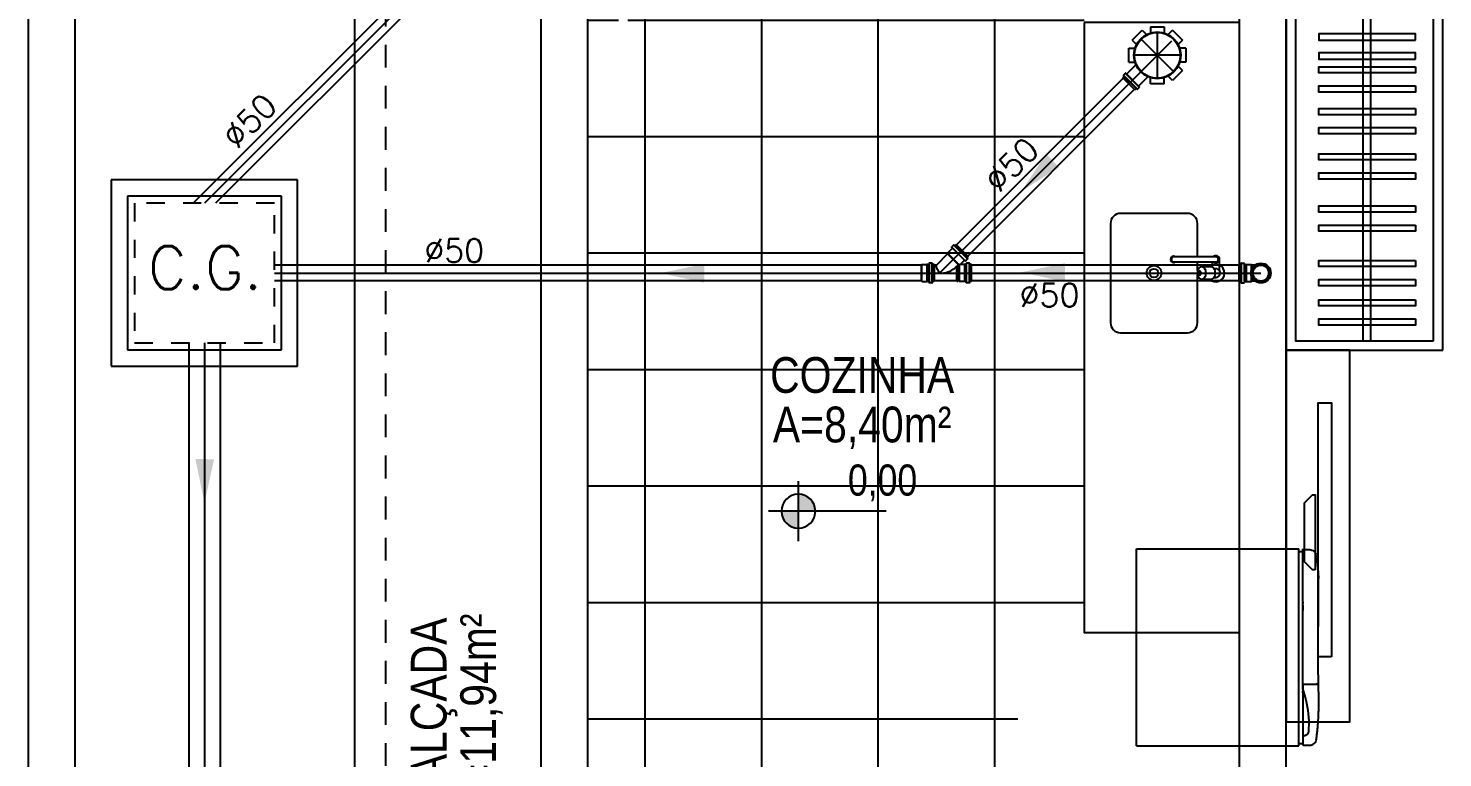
# Model space of a CAD drawing. Header units: millimetres. Extents: x 3923 to 4007, y 744 to 863.
# Drawn here: x 3973.52 to 3981.27, y 848.08 to 852.07 of the extents above; entities that cross this region are included whole.
import ezdxf
from ezdxf.enums import TextEntityAlignment as Align

# ---------------------------------------------------------------- set-up
doc = ezdxf.new("R2010")
doc.units = ezdxf.units.MM
for name, pattern in [('CONTINU', [0]), ('HIDDEN', [0.375, 0.25, -0.125]), ('HIDDEN2', [0.1875, 0.125, -0.0625])]:
    doc.linetypes.add(name, pattern=pattern)
for name, color, linetype in [('-HIDRO', 8, 'Continuous'), ('DIVERSOS', 1, 'Continuous'), ('E-txt-g', 3, 'Continuous'), ('Esgoto', 5, 'Continuous'), ('HIDROGRAFIA', 4, 'Continuous'), ('Texto-Tubos', 7, 'Continuous'), ('TigreCad', 3, 'Continuous'), ('Tinterno', 9, 'Continuous'), ('TUBULAÇÃO_ESGOTO', 5, 'Continuous')]:
    doc.layers.add(name, color=color, linetype=linetype)
doc.layers.add('E-Txt-W', color=7, linetype='Continuous', lineweight=20)
doc.styles.add('F2', font='ARIALN.TTF')
doc.styles.add('R80', font='simplex.shx', dxfattribs={"height": 12})
doc.styles.add('REG60', font='romans.shx', dxfattribs={"width": 0.8, "height": 0.15})
doc.styles.add('REG80', font='romans.shx', dxfattribs={"width": 0.8, "height": 0.2})
doc.styles.add('TCTUBOS-TXT', font='txt.shx')

# ---------------------------------------------------------------- blocks, each defined once
blk = doc.blocks.new('GELAD-VS')
at = {"color": 8}
blk.add_line((-0.0958, -0.3127), (-0.0958, -0.3151), dxfattribs=at)
for points in [[(-0.2946, 0.2704), (0.3404, 0.2704)], [(-0.2946, 0.2704), (-0.2946, -0.2524)], [(0.3404, 0.2704), (0.3404, -0.2524)], [(-0.2946, -0.2524), (0.3404, -0.2524)], [(-0.2919, -0.2667), (-0.2919, -0.2864), (-0.2915, -0.2903), (-0.2907, -0.2942), (-0.2888, -0.2977), (-0.2861, -0.3011), (-0.2834, -0.3042), (-0.2799, -0.3062), (-0.276, -0.3077), (-0.2722, -0.3089), (-0.2687, -0.3093), (-0.2652, -0.3096), (-0.2613, -0.31), (-0.2578, -0.3104), (-0.254, -0.3108), (-0.2505, -0.3112), (-0.247, -0.3116), (-0.2432, -0.312), (-0.2397, -0.3124), (-0.2358, -0.3127), (-0.2323, -0.3131), (-0.2285, -0.3131), (-0.225, -0.3135), (-0.2211, -0.3139), (-0.2176, -0.3143), (-0.2138, -0.3147), (-0.2103, -0.3147), (-0.2064, -0.3151), (-0.2029, -0.3151), (-0.1991, -0.3154), (-0.1956, -0.3154), (-0.1917, -0.3158), (-0.1882, -0.3158), (-0.1844, -0.3158), (-0.1809, -0.3162), (-0.177, -0.3162), (-0.1735, -0.3162), (-0.1697, -0.3166), (-0.1662, -0.3166), (-0.1623, -0.3166), (-0.1588, -0.3166), (-0.155, -0.3166), (-0.1515, -0.3166), (-0.1476, -0.3166), (-0.1442, -0.3166), (-0.1403, -0.3166), (-0.1368, -0.3166), (-0.1329, -0.3166), (-0.1295, -0.3162), (-0.1256, -0.3162), (-0.1221, -0.3162), (-0.1182, -0.3158), (-0.1148, -0.3158), (-0.1109, -0.3158), (-0.1074, -0.3154), (-0.1039, -0.3154), (-0.1001, -0.3151), (-0.0958, -0.3151)], [(-0.2899, -0.2648), (-0.2899, -0.2648), (-0.2899, -0.2648), (-0.2899, -0.2648), (-0.2899, -0.2648), (-0.2899, -0.2648), (-0.2899, -0.2648), (-0.2907, -0.2648), (-0.2911, -0.2652), (-0.2915, -0.2659), (-0.2915, -0.2663), (-0.2915, -0.2663), (-0.2915, -0.2663), (-0.2915, -0.2663), (-0.2915, -0.2663), (-0.2915, -0.2667)], [(-0.1237, -0.2648), (-0.2899, -0.2648)], [(-0.2861, -0.2524), (-0.2861, -0.2648)], [(-0.2636, -0.2648), (-0.2636, -0.2648), (-0.2636, -0.2648), (-0.2636, -0.2648), (-0.2636, -0.2648), (-0.2636, -0.2648), (-0.2636, -0.2648), (-0.2636, -0.2648), (-0.2636, -0.2648)], [(-0.2617, -0.2667), (-0.2617, -0.2663), (-0.2621, -0.2663), (-0.2621, -0.2659), (-0.2621, -0.2659), (-0.2625, -0.2656), (-0.2625, -0.2656), (-0.2625, -0.2652), (-0.2629, -0.2652), (-0.2633, -0.2648), (-0.2633, -0.2648), (-0.2636, -0.2648), (-0.2636, -0.2648)], [(-0.2617, -0.2667), (-0.2617, -0.2687)], [(-0.249, -0.2826), (-0.2513, -0.2822), (-0.254, -0.2814), (-0.2563, -0.2799), (-0.2582, -0.2779), (-0.2598, -0.276), (-0.2609, -0.2737), (-0.2617, -0.271), (-0.2617, -0.2687)], [(-0.1124, -0.2648), (-0.1457, -0.2748), (-0.1797, -0.281), (-0.2145, -0.2837), (-0.249, -0.2826)], [(-0.1237, -0.2648), (-0.1221, -0.2648), (-0.1209, -0.2648), (-0.1194, -0.2648), (-0.119, -0.2648), (-0.1182, -0.2648)], [(-0.1209, -0.2648), (-0.1221, -0.2648)], [(-0.1182, -0.2648), (-0.1182, -0.2648)], [(-0.1124, -0.2648), (-0.1128, -0.2648), (-0.1128, -0.2648), (-0.1132, -0.2648), (-0.1136, -0.2648), (-0.114, -0.2648), (-0.1144, -0.2648), (-0.1148, -0.2648), (-0.1155, -0.2648), (-0.1163, -0.2648), (-0.1171, -0.2648), (-0.1182, -0.2648), (-0.1182, -0.2648)], [(-0.1182, -0.2648), (-0.1182, -0.2648)], [(-0.1124, -0.2648), (-0.0958, -0.2648)], [(-0.0966, -0.2648), (-0.1124, -0.2648), (-0.1124, -0.2648), (-0.1124, -0.2648), (-0.1124, -0.2648), (-0.1124, -0.2648)], [(-0.0966, -0.2648), (-0.0966, -0.2648), (-0.0966, -0.2648), (-0.0966, -0.2648), (-0.0966, -0.2648), (-0.0966, -0.2648), (-0.0966, -0.2648), (-0.0966, -0.2648), (-0.0966, -0.2648), (-0.0966, -0.2648), (-0.0966, -0.2648), (-0.0966, -0.2648), (-0.0966, -0.2648)], [(-0.0958, -0.2648), (0.3404, -0.2648)], [(-0.0958, -0.2648), (-0.0958, -0.2648), (-0.0958, -0.2648), (-0.0958, -0.2648), (-0.0958, -0.2659)], [(-0.0958, -0.2648), (-0.0958, -0.2659)], [(-0.0958, -0.2648), (-0.0958, -0.3093)], [(-0.0958, -0.2648), (-0.0958, -0.3139), (-0.0958, -0.3093)], [(-0.0958, -0.2659), (-0.0958, -0.3081)], [(-0.0958, -0.2675), (-0.0958, -0.2667)], [(-0.0656, -0.2648), (-0.0656, -0.2648), (-0.0656, -0.2648), (-0.0656, -0.2648), (-0.0656, -0.2648), (-0.0656, -0.2648), (-0.0656, -0.2648), (-0.0656, -0.2648), (-0.0656, -0.2648), (-0.0656, -0.2648), (-0.0656, -0.2648), (-0.0656, -0.2648), (-0.0656, -0.2648), (-0.0656, -0.2648), (-0.0656, -0.2648), (-0.0656, -0.2648), (-0.0656, -0.2648), (-0.0656, -0.2648), (-0.0656, -0.2648), (-0.0656, -0.2648), (-0.0656, -0.2648)], [(0.1583, -0.2648), (0.1416, -0.2648)], [(0.1424, -0.2648), (0.1583, -0.2648), (0.1583, -0.2648), (0.1583, -0.2648), (0.1583, -0.2648), (0.1583, -0.2648)], [(0.1583, -0.2648), (0.1583, -0.2648), (0.1587, -0.2648), (0.1587, -0.2648), (0.1594, -0.2648), (0.1598, -0.2648), (0.1602, -0.2648), (0.1606, -0.2648), (0.1614, -0.2648), (0.1621, -0.2648), (0.1629, -0.2648), (0.1637, -0.2648), (0.1641, -0.2648)], [(0.1641, -0.2648), (0.1641, -0.2648)], [(0.1641, -0.2648), (0.1641, -0.2648)], [(0.1691, -0.2648), (0.1679, -0.2648), (0.1668, -0.2648), (0.1652, -0.2648), (0.1648, -0.2648), (0.1641, -0.2648)], [(0.1668, -0.2648), (0.1679, -0.2648)], [(0.1691, -0.2648), (0.3358, -0.2648)], [(0.3095, -0.2648), (0.3095, -0.2648), (0.3095, -0.2648), (0.3095, -0.2648), (0.3095, -0.2648), (0.3095, -0.2648), (0.3095, -0.2648)], [(0.3319, -0.2524), (0.3319, -0.2648)], [(0.3377, -0.2663), (0.3377, -0.2663), (0.3377, -0.2663), (0.3377, -0.2663), (0.3377, -0.2663), (0.3377, -0.2663), (0.3377, -0.2663), (0.3377, -0.2659), (0.3373, -0.2652), (0.3365, -0.2648), (0.3362, -0.2648), (0.3362, -0.2648), (0.3362, -0.2648), (0.3362, -0.2648), (0.3362, -0.2648), (0.3362, -0.2648)], [(0.3377, -0.2667), (0.3377, -0.2864)], [(-0.0958, -0.3081), (-0.0958, -0.3081), (-0.0958, -0.3085)], [(-0.0958, -0.3112), (-0.0958, -0.3108), (-0.0958, -0.3108), (-0.0958, -0.3108), (-0.0958, -0.3108), (-0.0958, -0.3104), (-0.0958, -0.3104), (-0.0958, -0.31), (-0.0958, -0.31), (-0.0958, -0.31), (-0.0958, -0.3096), (-0.0958, -0.3093), (-0.0958, -0.3089), (-0.0958, -0.3089), (-0.0958, -0.3085), (-0.0958, -0.3081)], [(-0.0958, -0.3093), (-0.0958, -0.3096)], [(-0.0958, -0.31), (-0.0958, -0.3108)], [(-0.0958, -0.3108), (-0.0958, -0.3112)], [(-0.0958, -0.3112), (-0.0958, -0.3139)], [(-0.0958, -0.312), (-0.0958, -0.3124)], [(-0.0958, -0.3127), (-0.0958, -0.3131)], [(-0.0796, -0.3143), (-0.0838, -0.3143), (-0.0958, -0.3139), (-0.0958, -0.3139)], [(-0.066, -0.3143), (-0.0711, -0.3143), (-0.0796, -0.3143)], [(-0.066, -0.3143), (0.245, -0.3154)], [(0.2194, -0.3162), (0.2194, -0.3162)], [(0.2267, -0.3162), (0.2267, -0.3162)], [(0.318, -0.3089), (0.3145, -0.3093), (0.311, -0.3096), (0.3072, -0.31), (0.3037, -0.3104), (0.2998, -0.3108), (0.2963, -0.3112), (0.2925, -0.3116), (0.289, -0.312), (0.2855, -0.3124), (0.2816, -0.3127), (0.2782, -0.3131), (0.2743, -0.3131), (0.2704, -0.3135), (0.2669, -0.3139), (0.2631, -0.3143), (0.2596, -0.3147), (0.2561, -0.3147), (0.2522, -0.3151), (0.2488, -0.3151), (0.245, -0.3154)], [(0.3377, -0.2864), (0.3373, -0.2903), (0.3362, -0.2942), (0.3346, -0.2977), (0.3319, -0.3011), (0.3288, -0.3042), (0.3253, -0.3062), (0.3219, -0.3077), (0.318, -0.3089)]]:
    blk.add_lwpolyline(points, dxfattribs=at)
blk = doc.blocks.new('Cuba coz')
at = {"color": 8}
blk.add_line((7.5, -4.5), (7.5, -2.41), dxfattribs=at)
for points in [[(13.41, -6.5), (13.41, -20, 0.414214), (17.41, -24), (44.41, -24, 0.414214), (48.41, -20), (48.41, 20, 0.414214), (44.41, 24), (17.41, 24, 0.414214), (13.41, 20), (13.41, 0.74)], [(6.7, 1.75), (6, 1.75, 0.546464), (4.41, -0.73, -0.10784), (4.5, -1.15), (4.5, -5.5)], [(11.72, 2.5), (7.96, 2.5, 0.133256), (7.32, 2.33, 0.106756), (6.71, 1.77, 0.082828), (6.34, 0.99, 0.071352), (6.19, 0, 0.071352), (6.34, -0.99, 0.082828), (6.71, -1.77, 0.106756), (7.32, -2.33, 0.133256), (7.96, -2.5), (11.72, -2.5)], [(4.41, -0.73, 0.293273), (6, -1.75), (6.7, -1.75)], [(13.41, -1), (13.41, -4.5, 0.414214)]]:
    blk.add_lwpolyline(points, format="xyb", dxfattribs=at)
for points in [[(11.72, -2.5, 0.133256), (12.36, -2.33, 0.106756), (12.97, -1.77, 0.082828), (13.35, -0.99, 0.071352), (13.49, 0, 0.071352), (13.35, 0.99, 0.082828), (12.97, 1.77, 0.106756), (12.36, 2.33, 0.133256), (11.72, 2.5, 0.133256), (11.08, 2.33, 0.106756), (10.47, 1.77, 0.082828), (10.1, 0.99, 0.071352), (9.95, 0, 0.071352), (10.1, -0.99, 0.082828), (10.47, -1.77, 0.106756), (11.08, -2.33, 0.133256)], [(12.47, 0.75, 0.133256), (12.28, 0.7, 0.106756), (12.1, 0.53, 0.082828), (11.98, 0.3, 0.071352), (11.94, 0, 0.071352), (11.98, -0.3, 0.082828), (12.1, -0.53, 0.106756), (12.28, -0.7, 0.133256), (12.47, -0.75, 0.133256), (12.66, -0.7, 0.106756), (12.85, -0.53, 0.082828), (12.96, -0.3, 0.071352), (13, 0, 0.071352), (12.96, 0.3, 0.082828), (12.85, 0.53, 0.106756), (12.66, 0.7, 0.133256)], [(6, -6.5), (23, -6.5, 1), (23, -4.5), (6, -4.5, 1)]]:
    blk.add_lwpolyline(points, format="xyb", close=True, dxfattribs=at)
for radius in [3, 1.75]:
    blk.add_circle((30.91, 0), radius, dxfattribs=at)
for centre, radius, start, end in [((6, 0), 3.5, 45.5847, 244.6231), ((6, -5.5), 1.5, 41.8103, 318.1897), ((6, 0), 3.5, 295.3769, 314.4153), ((23, -5.5), 1.25, 233.1301, 126.8699)]:
    blk.add_arc(centre, radius, start, end, dxfattribs=at)
blk = doc.blocks.new('TXT-AMB75')
at = {"layer": 'E-txt-g', "style": 'REG80', "width": 0.8, "flags": 8}
blk.add_attdef('TXT', text='', height=0.2, dxfattribs=at).set_placement((0.0055, 0.2964), align=Align.CENTER)
at = {"layer": 'E-Txt-W', "style": 'REG60', "width": 0.8, "flags": 8}
blk.add_attdef('TXT', text='', height=0.15, dxfattribs=at).set_placement((0.0055, 0.0271), align=Align.CENTER)
blk = doc.blocks.new('NIVEL')
at = {"layer": 'DIVERSOS'}
h = blk.add_hatch(color=7, dxfattribs=at)
h.paths.add_polyline_path([(0, 0.137, 0.414214), (-0.137, 0), (0, 0)])
h.paths.add_polyline_path([(0, 0), (0, -0.137, 0.414214), (0.137, 0)])
at = {"layer": 'DIVERSOS', "color": 7}
for p, q in [((0, 0.242), (0, -0.242)), ((0.709, 0), (-0.242, 0))]:
    blk.add_line(p, q, dxfattribs=at)
blk.add_circle((0, 0), 0.137, dxfattribs=at)
blk = doc.blocks.new('j9n50d')
at = {"layer": 'TigreCad'}
for p, q in [((28.5, 25.4), (0, 25.4)), ((30.3, 27.2), (28.5, 25.4)), ((30.3, -27.1), (30.3, 27.2)), ((47.1, 27.2), (30.3, 27.2)), ((47.3, 27.4), (47.1, 27.2)), ((47.1, -27.1), (47.1, 27.2)), ((51.9, 27.4), (47.3, 27.4)), ((53.2, 30.9), (52.9, 28.3)), ((53.4, 30.8), (53.4, -30.8)), ((62.9, 31.8), (54.2, 31.8)), ((62.9, 30.8), (62.9, -30.8)), ((63.9, 31.1), (64.7, 28.1)), ((70, 27.4), (65.6, 27.4)), ((70, 27.4), (70, -27.4)), ((28.5, -25.3), (0, -25.3)), ((30.3, -27.1), (28.5, -25.3)), ((47.1, -27.1), (30.3, -27.1)), ((47.3, -27.4), (47.1, -27.1)), ((51.9, -27.4), (47.3, -27.4)), ((53.2, -30.9), (52.9, -28.3)), ((62.9, -31.8), (54.2, -31.8)), ((63.9, -31.1), (64.7, -28.1)), ((70, -27.4), (65.6, -27.4))]:
    blk.add_line(p, q, dxfattribs=at)
for centre, radius, start, end in [((0, 0), 25.4, 90, 270), ((51.9, 28.4), 1, 270, 355), ((54.2, 30.8), 1, 90, 175), ((62.9, 30.8), 1, 15, 90), ((65.6, 28.4), 1, 195, 270), ((51.9, -28.4), 1, 5, 90), ((54.2, -30.8), 1, 185, 270), ((62.9, -30.8), 1, 270, 345), ((65.6, -28.4), 1, 90, 165)]:
    blk.add_arc(centre, radius, start, end, dxfattribs=at)
at = {"layer": 'Tinterno'}
for p, q in [((28.5, -25.3), (28.5, 25.4)), ((47.3, -27.4), (47.3, 27.4)), ((52.9, 27.4), (52.9, -27.4)), ((64.9, 27.4), (64.9, -27.4))]:
    blk.add_line(p, q, dxfattribs=at)
blk = doc.blocks.new('j9n50s')
at = {"layer": 'TigreCad'}
for p, q in [((19.2, 25.4), (30.3, 25.4)), ((19.2, -25.4), (30.3, -25.4))]:
    blk.add_line(p, q, dxfattribs=at)
for radius in [31.8, 27.4]:
    blk.add_circle((0, 0), radius, dxfattribs=at)
at = {"layer": 'Tinterno'}
for p, q in [((30.3, 25.4), (30.3, 9.7)), ((30.3, -9.7), (30.3, -25.4))]:
    blk.add_line(p, q, dxfattribs=at)
blk.add_circle((0, 0), 25.6, dxfattribs=at)
blk = doc.blocks.new('26276942p')
at = {"layer": 'TigreCad'}
for p, q in [((55.7, 25.3), (-17.5, 25.3)), ((55.7, 25.3), (55.8, 26.8)), ((55.7, 25.3), (55.7, -22.7)), ((58.7, 26.8), (55.8, 26.8)), ((58.9, 25.3), (58.7, 26.8)), ((58.9, 25.3), (58.9, -25.3)), ((61.5, 25.3), (58.9, 25.3)), ((63.3, 27.1), (61.5, 25.3)), ((63.3, -26.1), (63.3, 27.1)), ((80.1, 27.1), (63.3, 27.1)), ((80.3, 27.3), (80.1, 27.1)), ((80.3, -27.4), (80.3, 27.3)), ((84.9, 27.3), (80.3, 27.3)), ((86.2, 30.9), (85.9, 28.3)), ((86.4, 30.8), (86.4, -30.8)), ((95.9, 31.8), (87.2, 31.8)), ((95.9, 30.8), (95.9, -30.8)), ((96.9, 31.1), (97.7, 28.1)), ((103, 27.3), (98.6, 27.3)), ((103, 27.3), (103, -27.4)), ((-11.1, -25.3), (-17.5, -25.3)), ((25.5, -61.4), (-10.1, -25.8)), ((25.5, -64.2), (63.5, -26.3)), ((82.9, -39.3), (39.3, -82.9)), ((58.9, -25.3), (55.7, -22.7)), ((79.4, -40.7), (67.5, -28.9)), ((80.1, -27.1), (68.2, -27.1)), ((80.3, -27.4), (80.1, -27.1)), ((84.9, -27.4), (80.3, -27.4)), ((82.8, -39.1), (80.7, -40.8)), ((90.3, -45.3), (84.1, -39.1)), ((86.2, -30.9), (85.9, -28.3)), ((95.9, -31.8), (87.2, -31.8)), ((96.9, -31.1), (97.7, -28.1)), ((103, -27.4), (98.6, -27.4)), ((25.5, -64.2), (25.5, -61.4)), ((40.7, -79.4), (25.5, -64.2)), ((39.1, -82.8), (40.8, -80.7)), ((45.3, -90.3), (39.1, -84.1)), ((46.5, -90.5), (49.2, -88.9)), ((88.6, -49.9), (49.9, -88.6)), ((53.5, -92.2), (50.4, -89.1)), ((92.2, -53.5), (53.5, -92.2)), ((90.5, -46.5), (88.9, -49.2)), ((92.2, -53.5), (89.1, -50.4))]:
    blk.add_line(p, q, dxfattribs=at)
for points in [[(0.6, -1.3, -0.153495), (4.7, 0.2, -0.085604), (21.8, -2.1, -0.043194), (39.4, -9.3, -0.022416), (55.7, -20.8, -0.009739)], [(-11.3, -25.3, -0.086386), (-9.5, -16.9, -0.063763), (-4.1, -7.1, -0.026182), (0.6, -1.3, -0.049941)], [(58.9, -23.3, -0.003371), (61.2, -25.2, -0.009739), (67.2, -28.1, -0.042942)]]:
    blk.add_lwpolyline(points, format="xyb", dxfattribs=at)
for centre, radius, start, end in [((84.9, 28.3), 1, 270, 355), ((87.2, 30.8), 1, 90, 175), ((95.9, 30.8), 1, 15, 90), ((98.6, 28.3), 1, 195, 270), ((-11.1, -26.8), 1.5, 45, 90), ((68.2, -28.1), 1, 90, 225), ((80.1, -40), 1, 225, 310), ((83.4, -39.8), 1, 45, 130), ((84.9, -28.4), 1, 5, 90), ((87.2, -30.8), 1, 185, 270), ((89.6, -46), 1, 330, 45), ((95.9, -30.8), 1, 270, 345), ((98.6, -28.4), 1, 90, 165), ((39.8, -83.4), 1, 140, 225), ((40, -80.1), 1, 320, 45), ((46, -89.6), 1, 225, 300), ((49.7, -89.8), 1, 45, 120), ((89.8, -49.7), 1, 150, 225)]:
    blk.add_arc(centre, radius, start, end, dxfattribs=at)
at = {"layer": 'Tinterno'}
for p, q in [((-17.5, 25.3), (-17.5, -25.3)), ((55.8, 26.8), (55.8, -22.8)), ((58.7, 26.8), (58.7, -25.2)), ((61.5, -25.3), (61.5, 25.3)), ((80.1, -27.1), (80.1, 27.1)), ((85.9, 27.3), (85.9, -27.4)), ((97.9, 27.3), (97.9, -27.4)), ((61.6, -25.4), (25.5, -61.4)), ((80, -41.4), (41.4, -80)), ((89.6, -46), (46, -89.6))]:
    blk.add_line(p, q, dxfattribs=at)
blk = doc.blocks.new('27150012p')
at = {"layer": 'TigreCad'}
for p, q in [((-22.5, 91.5), (-22.5, 72.1)), ((-22.5, 91.5), (22.5, 91.5)), ((22.5, 91.5), (22.5, 72.1)), ((-80.6, 48.8), (-48.8, 80.6)), ((-80.6, 48.8), (-66.9, 35.1)), ((-48.8, 80.6), (-35.1, 66.9)), ((48.8, 80.6), (35.1, 66.9)), ((48.8, 80.6), (80.6, 48.8)), ((80.6, 48.8), (66.9, 35.1)), ((-91.5, -22.5), (-91.5, 22.5)), ((-91.5, 22.5), (-72.1, 22.5)), ((111.4, 27.4), (70.4, 27.4)), ((112.7, 30.9), (112.4, 28.3)), ((122.4, 31.8), (113.7, 31.8)), ((113.7, 30.8), (113.7, -30.8)), ((122.4, 30.8), (122.4, -30.8)), ((123.4, 31.1), (124.2, 28.1)), ((129.5, 27.4), (125.1, 27.4)), ((129.5, 27.4), (129.5, -27.4)), ((-91.5, -22.5), (-72.1, -22.5)), ((-80.6, -48.8), (-66.9, -35.1)), ((80.6, -48.8), (66.9, -35.1)), ((111.4, -27.4), (70.4, -27.4)), ((112.7, -30.9), (112.4, -28.3)), ((122.4, -31.8), (113.7, -31.8)), ((123.4, -31.1), (124.2, -28.1)), ((129.5, -27.4), (125.1, -27.4)), ((-48.8, -80.6), (-80.6, -48.8)), ((-48.8, -80.6), (-35.1, -66.9)), ((-22.5, -91.5), (-22.5, -72.1)), ((22.5, -91.5), (22.5, -72.1)), ((48.8, -80.6), (35.1, -66.9)), ((80.6, -48.8), (48.8, -80.6)), ((22.5, -91.5), (-22.5, -91.5))]:
    blk.add_line(p, q, dxfattribs=at)
blk.add_circle((0, 0), 75.5, dxfattribs=at)
for centre, start, end in [((111.4, 28.4), 270, 355), ((113.7, 30.8), 90, 175), ((122.4, 30.8), 15, 90), ((125.1, 28.4), 195, 270), ((111.4, -28.4), 5, 90), ((113.7, -30.8), 185, 270), ((122.4, -30.8), 270, 345), ((125.1, -28.4), 90, 165)]:
    blk.add_arc(centre, 1, start, end, dxfattribs=at)
at = {"layer": 'Tinterno'}
for p, q in [((112.4, 27.4), (112.4, -27.4)), ((124.4, 27.4), (124.4, -27.4))]:
    blk.add_line(p, q, dxfattribs=at)
blk.add_circle((0, 0), 73.5, dxfattribs=at)
blk = doc.blocks.new('_cxgordu')
for p, q in [((40, 40), (-40, 40)), ((-40, 40), (-40, -40)), ((40, -40), (40, 40)), ((-40, -40), (40, -40))]:
    blk.add_line(p, q)
at = {"color": 1, "linetype": 'Continuous', "ltscale": 0.5}
for p, q in [((33, 33), (-33, 33)), ((-33, 33), (-33, -33)), ((33, -33), (33, 33)), ((-33, -33), (33, -33))]:
    blk.add_line(p, q, dxfattribs=at)
at = {"color": 1, "linetype": 'HIDDEN', "ltscale": 0.5}
for p, q in [((30, 30), (-30, 30)), ((-30, 30), (-30, -30)), ((30, -30), (30, 30)), ((-30, -30), (30, -30))]:
    blk.add_line(p, q, dxfattribs=at)
at = {"style": 'R80'}
blk.add_text('C.G.', height=18.48, dxfattribs=at).set_placement((-24.3, -6.88))
blk = doc.blocks.new('11030602p')
at = {"layer": 'TigreCad'}
for p, q in [((0, 27.3), (4.4, 27.3)), ((0, -27.3), (0, 27.3)), ((6.1, 31.1), (5.3, 28.1)), ((7.1, 31.8), (15.8, 31.8)), ((7.1, -30.8), (7.1, 30.8)), ((15.8, -30.8), (15.8, 30.8)), ((16.8, 30.9), (17.1, 28.3)), ((18.1, 27.3), (22.7, 27.3)), ((22.7, 27.3), (23, 27.1)), ((39.7, 27.1), (23, 27.1)), ((39.7, 27.1), (41.5, 25.3)), ((41.5, -25.4), (41.5, 25.3)), ((0, -27.3), (4.4, -27.3)), ((6.1, -31.1), (5.3, -28.1)), ((7.1, -31.8), (15.8, -31.8)), ((16.8, -30.9), (17.1, -28.3)), ((18.1, -27.3), (22.7, -27.3)), ((22.7, -27.3), (23, -27.1)), ((39.7, -27.1), (23, -27.1)), ((39.7, -27.1), (41.5, -25.4))]:
    blk.add_line(p, q, dxfattribs=at)
for centre, start, end in [((4.4, 28.4), 270, 345), ((7.1, 30.8), 90, 165), ((15.8, 30.8), 5, 90), ((18.1, 28.4), 185, 270), ((4.4, -28.3), 15, 90), ((7.1, -30.8), 195, 270), ((15.8, -30.8), 270, 355), ((18.1, -28.3), 90, 175)]:
    blk.add_arc(centre, 1, start, end, dxfattribs=at)
at = {"layer": 'Tinterno'}
for p, q in [((5.1, -27.3), (5.1, 27.3)), ((17.1, -27.3), (17.1, 27.3)), ((22.7, 27.3), (22.7, -27.3)), ((23, -27.1), (23, 27.1)), ((39.7, 27.1), (39.7, -27.1))]:
    blk.add_line(p, q, dxfattribs=at)

msp = doc.modelspace()

# ---------------------------------------------------------------- hatches: boundary and pattern name
at = {"layer": '-HIDRO'}
h = msp.add_hatch(dxfattribs=at)
h.set_pattern_fill('ANSI37,_O', color=256, scale=5.103, angle=45)
h.set_pattern_definition([(90, (4648.5832, -407.04896), (-0.637875, 9e-17), []), (180, (4648.5832, -407.04896), (-9e-17, -0.637875), [])])
h.paths.add_polyline_path([(3976.7542, 853.7103), (3976.7542, 853.4552), (3976.5841, 853.4552), (3976.5841, 846.396), (3978.3702, 846.396), (3978.3702, 847.0764), (3980.1562, 847.0764), (3980.1562, 847.3691), (3978.942, 847.3691), (3978.942, 848.6703), (3979.3057, 848.7615), (3979.3057, 852.1855), (3978.9188, 852.1855), (3978.9188, 853.4552), (3978.115, 853.4552), (3978.115, 853.7103)])
edge = h.paths.add_edge_path(flags=16)
edge.add_arc((3977.6876, 853.3483), 0.1007, 278.33262, 351.66738, ccw=False)
edge.add_line((3977.7022, 853.2486), (3977.1914, 853.2491))
edge.add_arc((3977.2054, 853.3483), 0.1001, 188.39907, 261.9681, ccw=False)
edge.add_line((3977.1063, 853.3337), (3977.1063, 853.4947))
edge.add_arc((3977.2065, 853.4802), 0.1013, 98.6118, 171.74152, ccw=False)
edge.add_line((3977.1914, 853.5803), (3977.7022, 853.5798))
edge.add_arc((3977.6876, 853.4801), 0.1007, 8.33262, 81.66738, ccw=False)
edge.add_line((3977.7872, 853.4947), (3977.7872, 853.3337))
edge = h.paths.add_edge_path(flags=16)
edge.add_arc((3978.7781, 853.0478), 0.1007, 278.33262, 351.66738, ccw=False)
edge.add_line((3978.7927, 852.9481), (3978.2819, 852.9486))
edge.add_arc((3978.2959, 853.0478), 0.1001, 188.39907, 261.9681, ccw=False)
edge.add_line((3978.1968, 853.0332), (3978.1968, 853.1942))
edge.add_arc((3978.297, 853.1797), 0.1013, 98.6118, 171.74152, ccw=False)
edge.add_line((3978.2819, 853.2798), (3978.7927, 853.2793))
edge.add_arc((3978.7781, 853.1796), 0.1007, 8.33262, 81.66738, ccw=False)
edge.add_line((3978.8777, 853.1942), (3978.8777, 853.0332))
h.paths.add_polyline_path([(3976.7542, 853.4552), (3976.7542, 852.0955), (3976.8053, 852.0955), (3976.8053, 853.4552)], flags=16)
edge = h.paths.add_edge_path(flags=16)
edge.add_line((3978.463, 849.4262), (3977.5758, 849.4262))
edge = h.paths.add_edge_path(flags=16)
edge.add_arc((3977.7398, 849.4262), 0.0932, 0, 360)
edge = h.paths.add_edge_path(flags=16)
edge.add_line((3977.7398, 849.2623), (3977.7398, 849.5901))
h.paths.add_polyline_path([(3977.5787, 850.0188), (3978.5992, 850.0188), (3978.5992, 850.3263), (3977.5787, 850.3263)], flags=24)
h.paths.add_polyline_path([(3977.4838, 849.7074), (3978.6941, 849.7074), (3978.6941, 850.059), (3977.4838, 850.059)], flags=24)
h.paths.add_polyline_path([(3977.9603, 849.4284), (3978.4566, 849.4284), (3978.4566, 849.7338), (3977.9603, 849.7338)], flags=24)
h.paths.add_polyline_path([(3978.0942, 847.5868), (3978.6457, 847.5868), (3978.6457, 847.9964), (3978.0942, 847.9964)], flags=24)

# ---------------------------------------------------------------- linework, layer by layer
for p, q in [((3973.5223, 860.5143), (3973.5223, 817.9893)), ((3973.7775, 860.2592), (3973.7775, 818.7548)), ((3975.3084, 855.7515), (3975.3084, 834.9143)), ((3976.329, 853.7103), (3976.329, 844.0862)), ((3976.5841, 853.4552), (3976.5841, 844.0862)), ((3980.1562, 846.396), (3980.1562, 853.4552)), ((3980.4114, 846.6512), (3980.4114, 853.4552))]:
    msp.add_line(p, q, dxfattribs=at)
at = {"layer": '-HIDRO', "linetype": 'HIDDEN2'}
msp.add_line((3975.4785, 855.5814), (3975.4785, 835.0844), dxfattribs=at)
at = {"layer": '-HIDRO', "ltscale": 0.5}
for p, q in [((3980.8321, 850.359), (3980.8321, 853.4041)), ((3980.8746, 850.359), (3980.8746, 853.4041))]:
    msp.add_line(p, q, dxfattribs=at)
at = {"layer": '-HIDRO'}
for points in [[(3981.2686, 850.3079), (3981.2686, 853.4552), (3980.4114, 853.4552), (3980.4114, 850.3079)], [(3981.2175, 850.359), (3981.2175, 853.4041), (3980.4624, 853.4041), (3980.4624, 850.359)], [(3980.4114, 850.3079), (3980.4114, 848.272), (3980.7603, 848.272), (3980.7603, 850.3079)], [(3980.6592, 848.6292), (3980.5864, 848.6292), (3980.5864, 850.02), (3980.6592, 850.02)], [(3980.5699, 849.1052), (3980.5554, 849.1052), (3980.5117, 849.1489), (3980.5117, 849.4723), (3980.5554, 849.5159), (3980.5699, 849.5159)]]:
    msp.add_lwpolyline(points, close=True, dxfattribs=at)
at = {"layer": '-HIDRO', "linetype": 'CONTINU'}
msp.add_lwpolyline([(3979.3057, 852.1036), (3979.3057, 848.7615), (3980.1562, 848.7615), (3980.1562, 852.1036)], close=True, dxfattribs=at)
at = {"layer": '-HIDRO', "ltscale": 0.5}
for points in [[(3981.1197, 852.0072), (3981.1197, 852.0412), (3980.5893, 852.0412), (3980.5893, 852.0072)], [(3981.1197, 851.9025), (3981.1197, 851.9365), (3980.5893, 851.9365), (3980.5893, 851.9025)], [(3981.1197, 851.861), (3981.1197, 851.827), (3980.5893, 851.827), (3980.5893, 851.861)], [(3981.1197, 851.7563), (3981.1197, 851.7223), (3980.5893, 851.7223), (3980.5893, 851.7563)], [(3981.1197, 851.632), (3981.1197, 851.598), (3980.5893, 851.598), (3980.5893, 851.632)], [(3981.1197, 851.5273), (3981.1197, 851.4933), (3980.5893, 851.4933), (3980.5893, 851.5273)], [(3981.1197, 851.3841), (3981.1197, 851.3501), (3980.5893, 851.3501), (3980.5893, 851.3841)], [(3981.1197, 851.2794), (3981.1197, 851.2454), (3980.5893, 851.2454), (3980.5893, 851.2794)], [(3981.1197, 851.0984), (3981.1197, 851.0644), (3980.5893, 851.0644), (3980.5893, 851.0984)], [(3981.1197, 850.9937), (3981.1197, 850.9596), (3980.5893, 850.9596), (3980.5893, 850.9937)], [(3981.1197, 850.8002), (3981.1197, 850.7662), (3980.5893, 850.7662), (3980.5893, 850.8002)], [(3981.1197, 850.6955), (3981.1197, 850.6615), (3980.5893, 850.6615), (3980.5893, 850.6955)], [(3981.1197, 850.5848), (3981.1197, 850.5508), (3980.5893, 850.5508), (3980.5893, 850.5848)], [(3981.1197, 850.4801), (3981.1197, 850.4461), (3980.5893, 850.4461), (3980.5893, 850.4801)]]:
    msp.add_lwpolyline(points, close=True, dxfattribs=at)
at = {"layer": 'Esgoto'}
for p, q in [((3977.6015, 854.2278, -8.6201), (3974.4872, 851.1135, -8.6201)), ((3979.794, 851.835), (3979.6172, 852.0118)), ((3979.7056, 851.9234), (3979.6172, 852.0118)), ((3979.7056, 852.0484), (3979.7056, 851.7984)), ((3979.7826, 852.0004), (3978.513, 850.7308)), ((3979.8307, 851.9234), (3979.5806, 851.9234)), ((3974.8699, 850.7308, -8.6201), (3980.2731, 850.7308, -8.6201)), ((3974.4872, 850.3481, -8.6201), (3974.4872, 844.7255, -8.6201))]:
    msp.add_line(p, q, dxfattribs=at)
at = {"layer": 'TigreCad'}
for p, q in [((3977.4963, 854.1836), (3974.4262, 851.1135, -8.7066)), ((3977.5573, 854.1226), (3974.5482, 851.1135, -8.5336)), ((3979.5194, 851.7981), (3978.6064, 850.8852)), ((3979.5804, 851.7372), (3978.6674, 850.8242)), ((3978.4126, 850.7739), (3974.8699, 850.7739, -8.6201)), ((3980.154, 850.7739, -8.6201), (3978.6882, 850.7739)), ((3978.4126, 850.6877), (3974.8699, 850.6877, -8.6201)), ((3980.154, 850.6877, -8.6201), (3978.6882, 850.6877)), ((3974.4008, 850.3481, -8.6201), (3974.4008, 844.7295, -8.6201)), ((3974.5736, 850.3481, -8.6201), (3974.5736, 844.7295, -8.6201))]:
    msp.add_line(p, q, dxfattribs=at)
at = {"layer": 'TUBULAÇÃO_ESGOTO'}
for points in [[(3978.9612, 851.1789), (3979.0959, 851.3835), (3979.1676, 851.3108)], [(3976.9846, 850.7308, -8.6201), (3977.2245, 850.7802, -8.6201), (3977.2238, 850.6781, -8.6201)], [(3978.9603, 850.7353, -8.6201), (3979.2002, 850.7847, -8.6201), (3979.1995, 850.6826, -8.6201)], [(3974.4872, 849.472, -8.6201), (3974.4378, 849.7119, -8.6201), (3974.5399, 849.7112, -8.6201)]]:
    msp.add_solid(points, dxfattribs=at)

# ---------------------------------------------------------------- block references
at = {"layer": '-HIDRO'}
for name, p, xscale, yscale, zscale, rotation in [('Cuba coz', (3980.1079, 850.7308, -8.6201), 0.01360800000029703, 0.01360800000029703, 0.01360800000029703, 180), ('GELAD-VS', (3980.052, 848.6417), 1.701, 1.701, 1.701, 90)]:
    msp.add_blockref(name, p, dxfattribs=dict(at, xscale=xscale, yscale=yscale, zscale=zscale, rotation=rotation))
ref = msp.add_blockref('TXT-AMB75', (3978.0822, 849.7071), dxfattribs=dict(at, xscale=1.240029, yscale=1.240029, zscale=1.240029))
ref.add_attrib('TXT', 'COZINHA', dxfattribs={"layer": 'E-txt-g', "color": 2, "height": 0.19562, "style": 'F2'}).set_placement((3978.089, 850.0747), align=Align.CENTER)
ref.add_attrib('TXT', 'A=8,40m²', dxfattribs={"layer": 'E-Txt-W', "height": 0.19562, "style": 'F2'}).set_placement((3978.089, 849.8035), align=Align.CENTER)
at = {"layer": '-HIDRO', "linetype": 'Continuous', "xscale": -0.6779959121431578, "yscale": 0.6779959121431578, "zscale": 0.6779959121431578, "rotation": 180}
msp.add_blockref('NIVEL', (3977.7398, 849.4262), dxfattribs=at)
at = {"layer": '-HIDRO'}
ref = msp.add_blockref('TXT-AMB75', (3976.1804, 848.308), dxfattribs=dict(at, xscale=1.240029, yscale=1.240029, zscale=1.240029, rotation=90))
ref.add_attrib('TXT', 'CALÇADA', dxfattribs={"layer": 'E-txt-g', "color": 2, "height": 0.19562, "rotation": 90, "style": 'F2'}).set_placement((3975.8128, 848.3148), align=Align.CENTER)
ref.add_attrib('TXT', 'A=11,94m²', dxfattribs={"layer": 'E-Txt-W', "height": 0.19562, "rotation": 90, "style": 'F2'}).set_placement((3976.084, 848.3148), align=Align.CENTER)
at = {"layer": 'Esgoto', "xscale": 0.001701, "yscale": 0.001701, "zscale": 0.001701, "rotation": 180.0000000000092}
msp.add_blockref('11030602p', (3978.4832, 850.7308), dxfattribs=at)
at = {"layer": 'HIDROGRAFIA', "xscale": 0.01275750000027847, "yscale": 0.01275749999989171, "zscale": 0.0127575}
msp.add_blockref('_cxgordu', (3974.4872, 850.7308, -8.6201), dxfattribs=at)
at = {"layer": 'TigreCad', "yscale": 0.001701, "zscale": 0.001701}
for name, p, xscale, rotation in [('27150012p', (3979.7056, 851.9234), 0.001701, 225.0000000001464), ('26276942p', (3978.513, 850.7308), -0.001701, 180), ('j9n50d', (3980.2731, 850.7308, -8.6201), 0.001701, 179.9999999998494), ('j9n50s', (3980.2731, 850.7308, -8.6201), 0.001701, 180)]:
    msp.add_blockref(name, p, dxfattribs=dict(at, xscale=xscale, rotation=rotation))

# ---------------------------------------------------------------- texts
at = {"layer": '-HIDRO', "linetype": 'Continuous', "style": 'F2'}
msp.add_text('0,00', height=0.1701, dxfattribs=at).set_placement((3978.0112, 849.682), align=Align.TOP_LEFT)
at = {"layer": 'Texto-Tubos', "style": 'TCTUBOS-TXT'}
for p in [(3974.7788, 851.5192), (3978.9522, 851.2792)]:
    msp.add_text('%%C50', height=0.12757, rotation=45, dxfattribs=at).set_placement(p, align=Align.CENTER)
for p in [(3975.8554, 850.7903), (3979.1147, 850.5467)]:
    msp.add_text('%%C50', height=0.12757, dxfattribs=at).set_placement(p, align=Align.CENTER)

doc.saveas('drawing.dxf')
